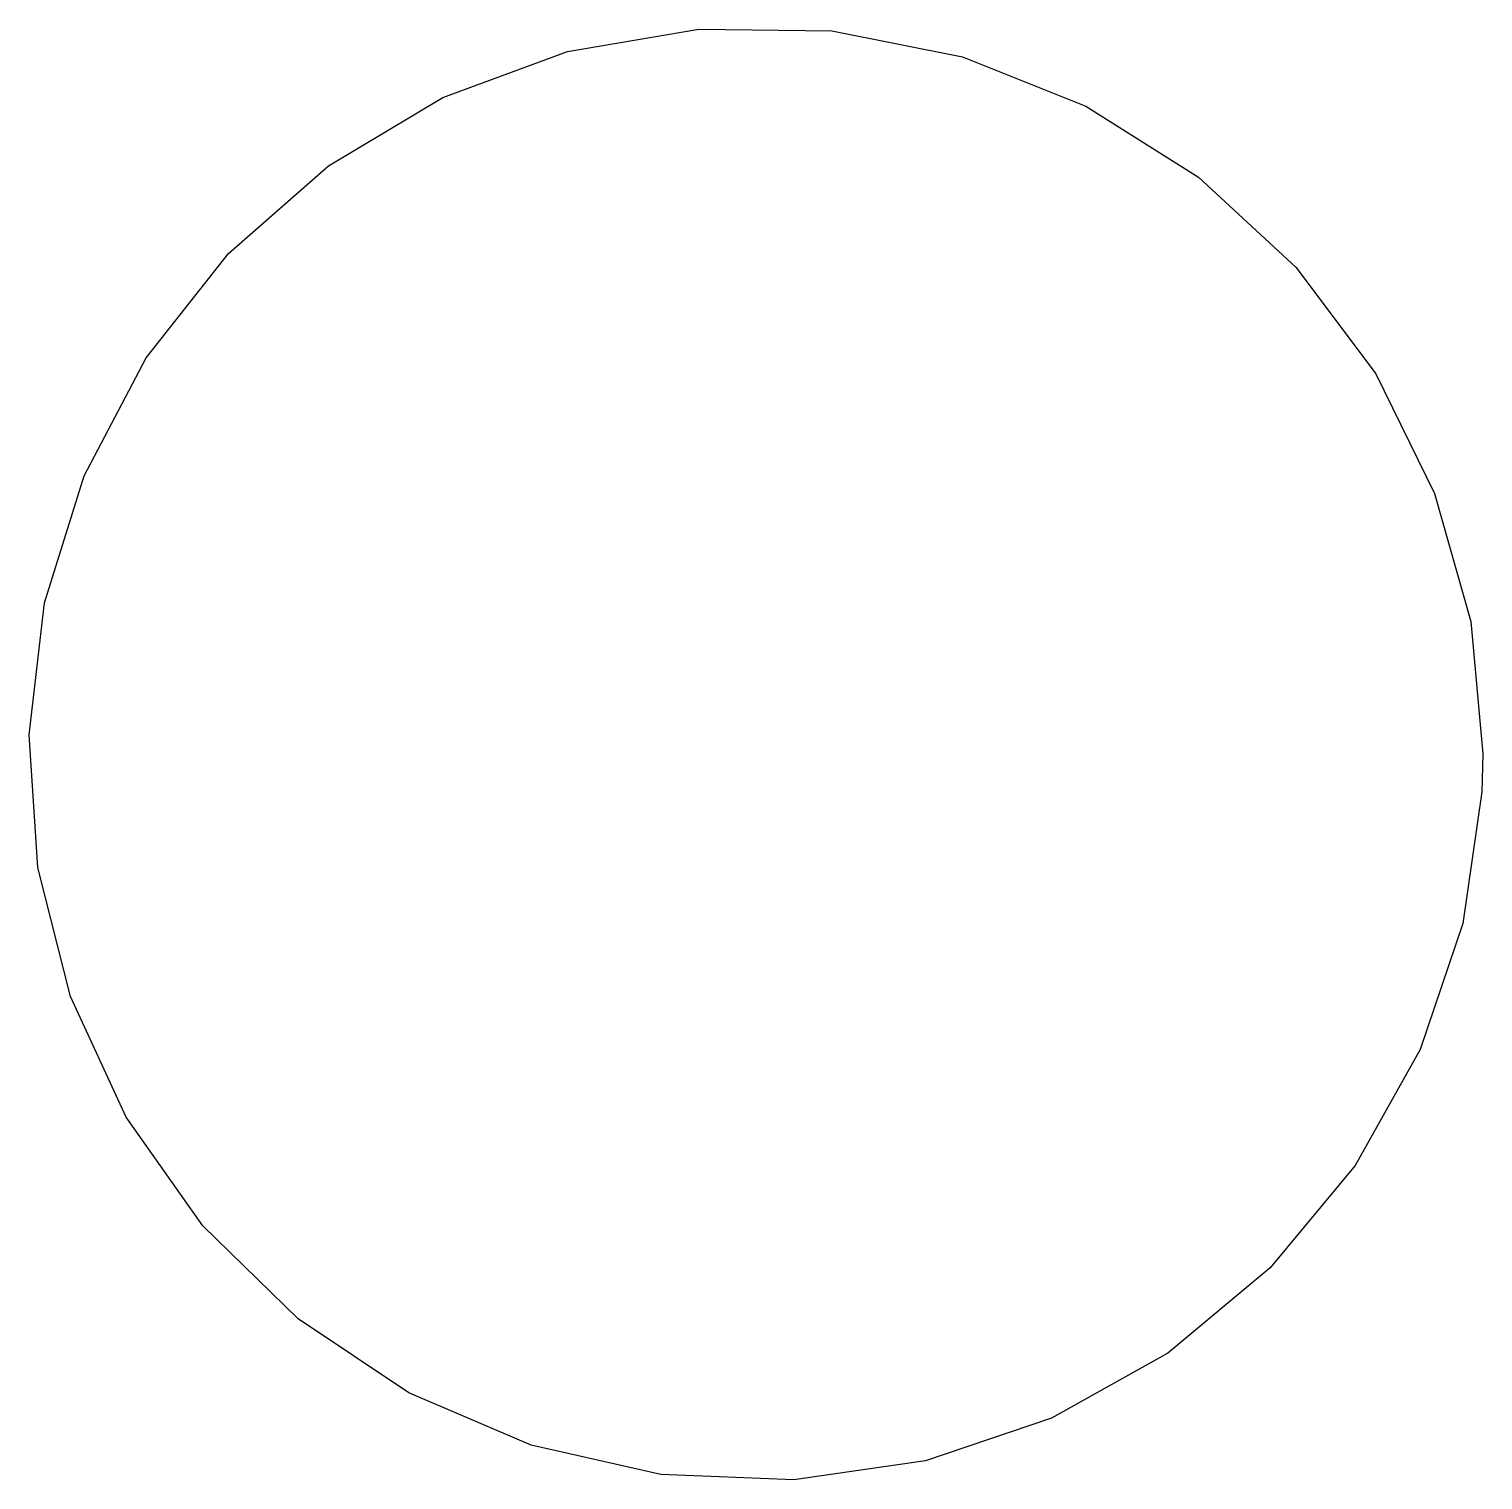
# Model space of a CAD drawing. Extents: x 3.34 to 9.76, y -5.25 to -1.36.
# Drawn here: x 6.3533 to 6.4467, y -4.0467 to -3.9534 of the extents above; entities that cross this region are included whole.
import ezdxf

# ---------------------------------------------------------------- set-up
doc = ezdxf.new("R2010")
doc.units = 0
doc.header["$MEASUREMENT"] = 0
doc.layers.add('BLACK', color=7, linetype='CONTINUOUS')

msp = doc.modelspace()

# ---------------------------------------------------------------- linework, layer by layer
at = {"layer": 'BLACK', "linetype": 'CONTINUOUS'}
for p, q in [((6.3879, -3.95484), (6.39633, -3.95339)), ((6.39633, -3.95339), (6.40489, -3.95351)), ((6.40489, -3.95351), (6.41328, -3.95518)), ((6.37987, -3.9578), (6.3879, -3.95484)), ((6.41328, -3.95518), (6.42122, -3.95835)), ((6.37252, -3.96218), (6.37987, -3.9578)), ((6.42122, -3.95835), (6.42846, -3.96291)), ((6.36609, -3.96782), (6.37252, -3.96218)), ((6.42846, -3.96291), (6.43474, -3.96872)), ((6.36079, -3.97454), (6.36609, -3.96782)), ((6.43474, -3.96872), (6.43986, -3.97557)), ((6.35681, -3.98211), (6.36079, -3.97454)), ((6.43986, -3.97557), (6.44364, -3.98325)), ((6.35427, -3.99028), (6.35681, -3.98211)), ((6.44364, -3.98325), (6.44597, -3.99148)), ((6.35327, -3.99878), (6.35427, -3.99028)), ((6.44597, -3.99148), (6.44675, -4)), ((6.35383, -4.00731), (6.35327, -3.99878)), ((6.44675, -4), (6.44669, -4.00245)), ((6.44669, -4.00245), (6.44546, -4.01091)), ((6.35593, -4.01561), (6.35383, -4.00731)), ((6.44546, -4.01091), (6.44271, -4.01901)), ((6.35951, -4.02337), (6.35593, -4.01561)), ((6.44271, -4.01901), (6.43853, -4.02648)), ((6.36445, -4.03036), (6.35951, -4.02337)), ((6.43853, -4.02648), (6.43306, -4.03306)), ((6.37058, -4.03633), (6.36445, -4.03036)), ((6.43306, -4.03306), (6.42648, -4.03853)), ((6.37769, -4.04108), (6.37058, -4.03633)), ((6.42648, -4.03853), (6.41901, -4.04271)), ((6.38555, -4.04446), (6.37769, -4.04108)), ((6.41901, -4.04271), (6.41091, -4.04546)), ((6.3939, -4.04635), (6.38555, -4.04446)), ((6.41091, -4.04546), (6.40245, -4.04669)), ((6.40245, -4.04669), (6.3939, -4.04635))]:
    msp.add_line(p, q, dxfattribs=at)

doc.saveas('drawing.dxf')
